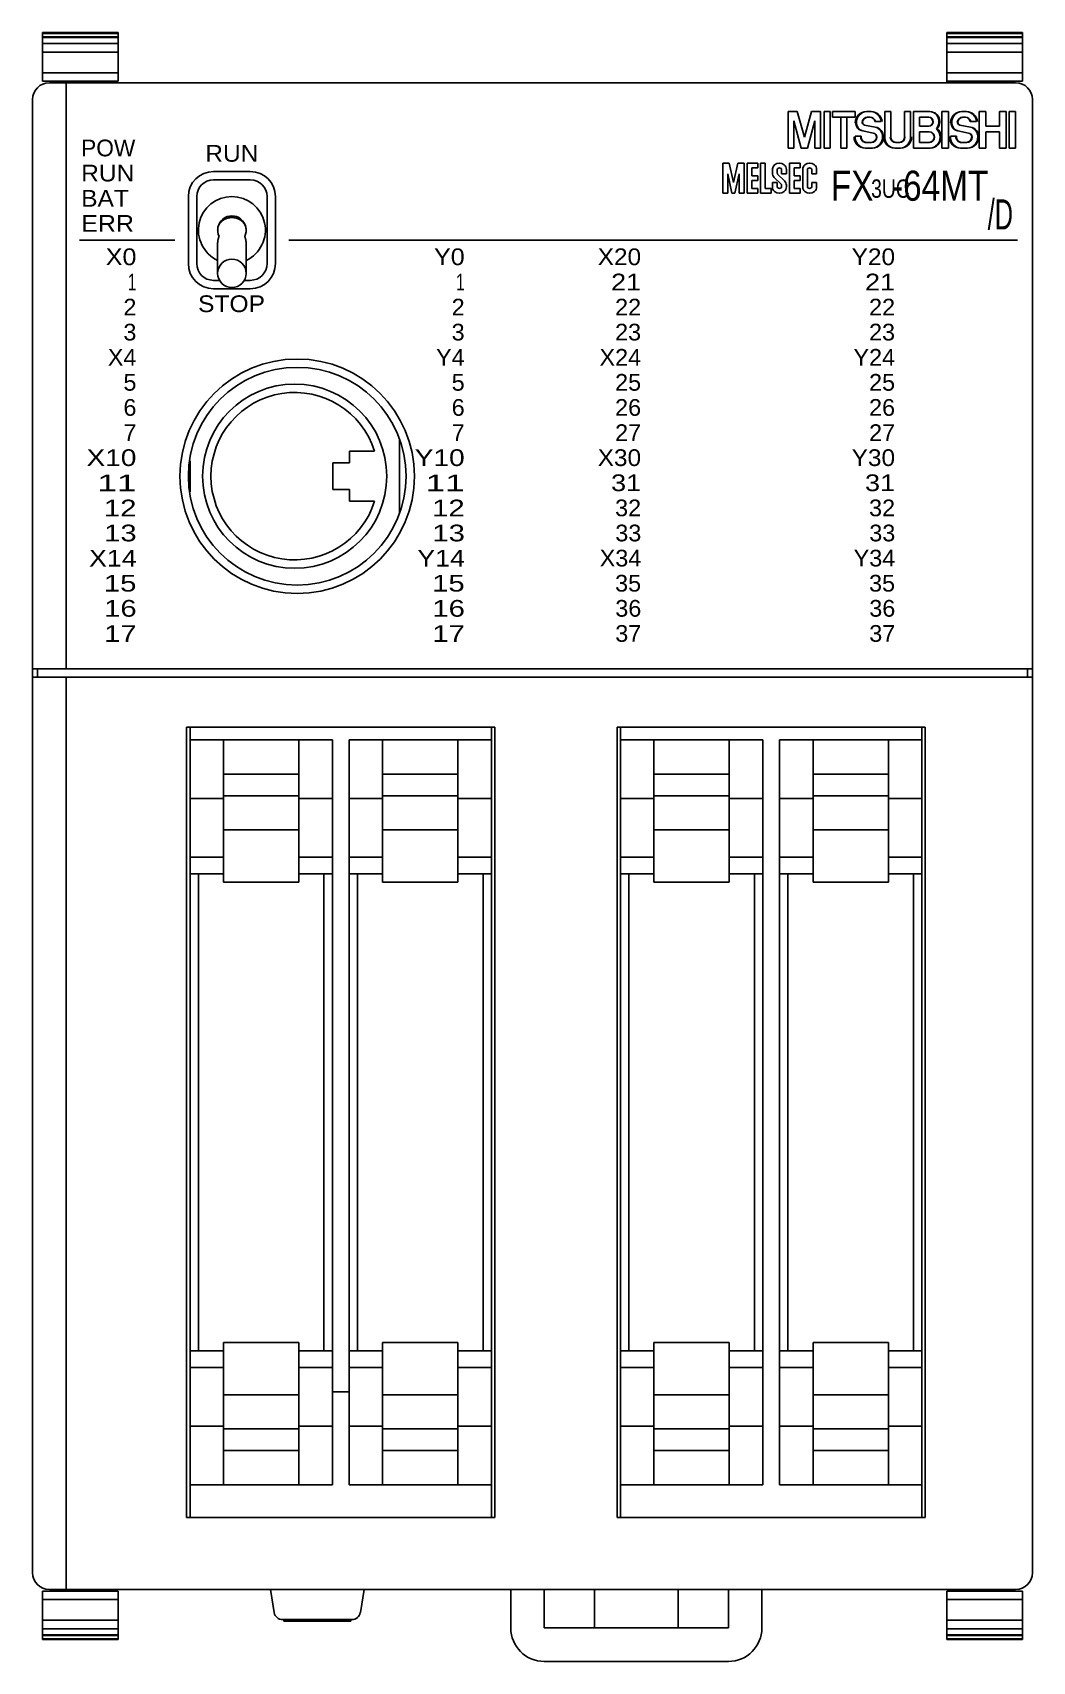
# Model space of a CAD drawing. Header units: inches. Extents: x 57 to 2760, y -193 to 2149.
# Drawn here: x 1000.7 to 1060.4, y 165.8 to 263.1 of the extents above; entities that cross this region are included whole.
import ezdxf

# ---------------------------------------------------------------- set-up
doc = ezdxf.new("R2010")
doc.units = ezdxf.units.IN
doc.header["$MEASUREMENT"] = 0
doc.styles.get("Standard").update_dxf_attribs({"font": 'arial.ttf'})

# ---------------------------------------------------------------- blocks, each defined once
blk = doc.blocks.new('fx3uc_64mt')
at = {"color": 7, "linetype": 'Continuous'}
for p, q in [((0, 95.941), (4.5, 95.941)), ((0, 95.742), (4.5, 95.742)), ((0, 95.713), (4.5, 95.713)), ((54, 95.941), (58.5, 95.941)), ((54, 95.742), (58.5, 95.742)), ((54, 95.713), (58.5, 95.713)), ((0, 95.35), (4.5, 95.35)), ((0, 94.833), (4.5, 94.833)), ((54, 95.35), (58.5, 95.35)), ((54, 94.833), (58.5, 94.833)), ((54, 93.6), (58.5, 93.6)), ((54, 93.1), (58.5, 93.1)), ((55.5, 93), (55.5, 93.1)), ((56, 93), (56, 93.1)), ((56.5, 93.1), (56.5, 93)), ((57, 93.1), (57, 93)), ((44.517, 89.1), (44.517, 91.28)), ((45.06, 91.28), (44.517, 91.28)), ((44.849, 90.735), (44.849, 89.1)), ((45.301, 89.1), (44.849, 90.735)), ((45.301, 89.1), (44.849, 90.735)), ((45.06, 91.28), (45.483, 89.754)), ((45.06, 91.28), (45.483, 89.754)), ((45.483, 89.754), (45.905, 91.28)), ((45.483, 89.754), (45.905, 91.28)), ((46.116, 90.735), (45.664, 89.1)), ((45.905, 91.28), (46.448, 91.28)), ((46.116, 89.1), (46.116, 90.735)), ((46.448, 91.28), (46.448, 89.1)), ((46.66, 91.28), (46.66, 89.1)), ((47.022, 91.28), (46.66, 91.28)), ((47.022, 89.1), (47.022, 91.28)), ((47.158, 91.28), (47.158, 90.945)), ((48.516, 91.28), (47.158, 91.28)), ((47.158, 90.945), (47.656, 90.945)), ((47.656, 90.945), (47.656, 89.1)), ((48.018, 90.945), (47.656, 90.945)), ((48.018, 90.945), (48.516, 90.945)), ((48.018, 89.1), (48.018, 90.945)), ((48.516, 90.945), (48.516, 91.28)), ((49.467, 91.28), (49.195, 91.28)), ((49.26, 90.945), (49.407, 90.945)), ((49.699, 90.693), (50.066, 90.693)), ((50.066, 90.693), (49.699, 90.693)), ((50.282, 91.28), (50.282, 89.771)), ((50.644, 91.28), (50.282, 91.28)), ((50.644, 89.771), (50.644, 91.28)), ((51.459, 91.28), (51.459, 89.771)), ((51.821, 91.28), (51.459, 91.28)), ((51.821, 89.771), (51.821, 91.28)), ((52.003, 89.1), (52.003, 91.28)), ((52.003, 91.28), (52.968, 91.28)), ((52.365, 90.945), (52.365, 90.408)), ((52.908, 90.945), (52.365, 90.945)), ((53.693, 91.28), (53.693, 89.1)), ((54.085, 91.28), (53.693, 91.28)), ((54.085, 89.1), (54.085, 91.28)), ((54.885, 91.28), (55.157, 91.28)), ((55.097, 90.945), (54.95, 90.945)), ((55.756, 90.693), (55.389, 90.693)), ((55.756, 90.693), (55.389, 90.693)), ((55.927, 91.28), (55.927, 89.1)), ((56.319, 91.28), (55.927, 91.28)), ((56.319, 90.408), (56.319, 91.28)), ((57.134, 91.28), (57.134, 90.408)), ((57.526, 91.28), (57.134, 91.28)), ((57.526, 89.1), (57.526, 91.28)), ((57.708, 91.28), (57.708, 89.1)), ((58.1, 91.28), (57.708, 91.28)), ((58.1, 89.1), (58.1, 91.28)), ((48.516, 89.804), (48.516, 89.771)), ((48.88, 89.804), (48.516, 89.804)), ((48.966, 90.125), (49.597, 90.001)), ((48.966, 90.125), (49.597, 90.001)), ((49.71, 90.353), (49.083, 90.476)), ((49.71, 90.353), (49.083, 90.476)), ((50.146, 89.775), (50.146, 89.771)), ((52.365, 90.408), (52.908, 90.408)), ((52.365, 90.073), (52.365, 89.435)), ((52.938, 90.073), (52.365, 90.073)), ((54.206, 89.804), (54.57, 89.804)), ((54.206, 89.771), (54.206, 89.804)), ((54.57, 89.804), (54.206, 89.804)), ((55.287, 90.001), (54.656, 90.125)), ((54.656, 90.125), (55.287, 90.001)), ((54.773, 90.476), (55.4, 90.353)), ((55.4, 90.353), (54.773, 90.476)), ((55.836, 89.775), (55.836, 89.771)), ((57.134, 90.408), (56.319, 90.408)), ((56.319, 90.073), (57.134, 90.073)), ((56.319, 89.1), (56.319, 90.073)), ((57.134, 90.073), (57.134, 89.1)), ((44.849, 89.1), (44.517, 89.1)), ((45.664, 89.1), (45.301, 89.1)), ((46.448, 89.1), (46.116, 89.1)), ((46.66, 89.1), (47.022, 89.1)), ((47.656, 89.1), (48.018, 89.1)), ((49.12, 89.1), (49.542, 89.1)), ((49.482, 89.435), (49.18, 89.435)), ((49.482, 89.435), (49.18, 89.435)), ((50.886, 89.1), (51.218, 89.1)), ((51.157, 89.435), (50.946, 89.435)), ((52.999, 89.1), (52.003, 89.1)), ((52.365, 89.435), (52.938, 89.435)), ((53.693, 89.1), (54.085, 89.1)), ((55.232, 89.1), (54.81, 89.1)), ((54.87, 89.435), (55.172, 89.435)), ((55.927, 89.1), (56.319, 89.1)), ((57.134, 89.1), (57.526, 89.1)), ((57.708, 89.1), (58.1, 89.1)), ((10.2, 87.7), (12.4, 87.7)), ((40.617, 88.206), (40.617, 86.4)), ((40.617, 88.205), (40.996, 88.205)), ((40.996, 88.205), (41.248, 87.05)), ((41.501, 88.205), (41.248, 87.05)), ((41.501, 88.205), (41.88, 88.205)), ((41.88, 86.4), (41.88, 88.205)), ((42.061, 86.4), (42.061, 88.205)), ((42.061, 88.205), (42.71, 88.205)), ((42.349, 87.447), (42.349, 87.916)), ((42.71, 87.916), (42.349, 87.916)), ((42.71, 87.916), (42.71, 88.205)), ((42.855, 86.4), (42.855, 88.205)), ((42.855, 88.205), (43.143, 88.205)), ((43.143, 86.689), (43.143, 88.205)), ((43.579, 87.608), (43.579, 87.86)), ((43.865, 87.603), (43.865, 87.823)), ((44.118, 87.555), (44.118, 87.823)), ((44.407, 87.555), (44.407, 87.823)), ((44.587, 86.4), (44.587, 88.205)), ((44.587, 88.205), (45.237, 88.205)), ((44.876, 87.447), (44.876, 87.916)), ((45.237, 87.916), (44.876, 87.916)), ((45.237, 87.916), (45.237, 88.205)), ((45.383, 86.745), (45.383, 87.86)), ((45.67, 86.781), (45.67, 87.823)), ((45.923, 87.555), (45.923, 87.823)), ((46.212, 87.555), (46.212, 87.823)), ((40.905, 87.555), (41.158, 86.4)), ((40.905, 86.4), (40.905, 87.555)), ((41.591, 87.555), (41.339, 86.4)), ((41.591, 86.4), (41.591, 87.555)), ((42.71, 87.447), (42.349, 87.447)), ((42.349, 86.689), (42.349, 87.158)), ((42.71, 87.158), (42.349, 87.158)), ((42.71, 86.689), (42.349, 86.689)), ((42.71, 87.158), (42.71, 87.447)), ((42.71, 86.4), (42.71, 86.689)), ((43.143, 86.689), (43.504, 86.689)), ((43.504, 86.4), (43.504, 86.689)), ((43.577, 86.781), (43.577, 87.05)), ((43.577, 87.05), (43.865, 87.05)), ((44.097, 86.94), (43.684, 87.352)), ((43.865, 86.781), (43.865, 87.05)), ((43.887, 87.552), (44.301, 87.137)), ((44.407, 87.555), (44.118, 87.555)), ((44.118, 86.781), (44.118, 86.889)), ((44.407, 86.781), (44.407, 86.882)), ((45.237, 87.447), (44.876, 87.447)), ((44.876, 86.689), (44.876, 87.158)), ((45.237, 87.158), (44.876, 87.158)), ((45.237, 86.689), (44.876, 86.689)), ((45.237, 87.158), (45.237, 87.447)), ((45.237, 86.4), (45.237, 86.689)), ((46.212, 87.555), (45.923, 87.555)), ((45.923, 87.05), (45.923, 86.781)), ((46.212, 87.05), (45.923, 87.05)), ((46.212, 86.781), (46.212, 87.05)), ((8.7, 82.2), (8.7, 86.2)), ((13.9, 86.2), (13.9, 82.2)), ((40.617, 86.4), (40.905, 86.4)), ((41.158, 86.4), (41.339, 86.4)), ((41.591, 86.4), (41.88, 86.4)), ((42.061, 86.4), (42.71, 86.4)), ((42.855, 86.4), (43.504, 86.4)), ((44.587, 86.4), (45.237, 86.4)), ((12.4, 80.7), (10.2, 80.7)), ((8.8, 68.576), (8.8, 70.424)), ((55.5, 2.9), (55.5, 3)), ((56, 2.9), (56, 3)), ((56.5, 3), (56.5, 2.9)), ((57, 3), (57, 2.9)), ((58.5, 2.9), (54, 2.9)), ((58.5, 2.4), (54, 2.4)), ((4.5, 1.167), (0, 1.167)), ((58.5, 1.167), (54, 1.167)), ((4.5, 0.65), (0, 0.65)), ((4.5, 0.287), (0, 0.287)), ((4.5, 0.258), (0, 0.258)), ((4.5, 0.059), (0, 0.059)), ((58.5, 0.65), (54, 0.65)), ((58.5, 0.287), (54, 0.287)), ((58.5, 0.258), (54, 0.258)), ((58.5, 0.059), (54, 0.059))]:
    blk.add_line(p, q, dxfattribs=at)
for points in [[(4.5, 96), (0, 96)], [(0, 96), (0, 95.941)], [(0, 95.941), (0, 95.742)], [(0, 95.742), (0, 95.713)], [(0, 95.713), (0, 95.513)], [(0, 95.513), (0, 95.35)], [(4.5, 95.941), (4.5, 96)], [(4.5, 95.742), (4.5, 95.941)], [(4.5, 95.713), (4.5, 95.742)], [(4.5, 95.513), (4.5, 95.713)], [(4.5, 95.35), (4.5, 95.513)], [(58.5, 96), (54, 96)], [(54, 96), (54, 95.941)], [(54, 95.941), (54, 95.742)], [(54, 95.742), (54, 95.713)], [(54, 95.713), (54, 95.513)], [(54, 95.513), (54, 95.35)], [(58.5, 95.941), (58.5, 96)], [(58.5, 95.742), (58.5, 95.941)], [(58.5, 95.713), (58.5, 95.742)], [(58.5, 95.513), (58.5, 95.713)], [(58.5, 95.35), (58.5, 95.513)], [(0, 95.35), (0, 94.833)], [(0, 94.833), (0, 93.6)], [(4.5, 94.833), (4.5, 95.35)], [(4.5, 93.6), (4.5, 94.833)], [(54, 95.35), (54, 94.833)], [(54, 94.833), (54, 93.6)], [(58.5, 94.833), (58.5, 95.35)], [(58.5, 93.6), (58.5, 94.833)], [(0, 93.6), (0, 93.1)], [(0, 93.6), (4.5, 93.6)], [(4.5, 93.6), (4.5, 93.1)], [(54, 93.6), (54, 93)], [(58.5, 93.6), (58.5, 93.1)], [(0, 93.1), (4.5, 93.1)], [(0.4, 93), (1.518, 93)], [(1.4, 93), (1.4, 58)], [(1.4, 92.5), (1.4, 92.509)], [(1.5, 93), (1.5, 93.1)], [(1.518, 93), (58.1, 93)], [(2, 93), (2, 93.1)], [(2.5, 93.1), (2.5, 93)], [(3, 93.1), (3, 93)], [(-0.6, 58), (-0.6, 92)], [(59.1, 92), (59.1, 58)], [(10.2, 87.2), (12.4, 87.2)], [(9.2, 82.2), (9.2, 86.2)], [(13.4, 86.2), (13.4, 82.2)], [(12.063, 83.826), (12.067, 83.818)], [(12.15, 84.2), (12.149, 84.228)], [(2.2, 83.6), (7.9, 83.6)], [(10.45, 83.402), (10.45, 83.418)], [(10.45, 83.402), (10.45, 81.618)], [(12.15, 81.618), (12.15, 83.402)], [(14.7, 83.6), (58.2, 83.6)], [(10.56, 81.2), (10.2, 81.2)], [(12.4, 81.2), (12.04, 81.2)], [(21.3, 71.745), (21.3, 67.255)], [(17.32, 68.7), (17.32, 70.3)], [(17.32, 70.3), (18.32, 70.3)], [(18.32, 70.3), (18.32, 71)], [(18.32, 71), (19.82, 71)], [(18.32, 68.7), (17.32, 68.7)], [(18.32, 68), (18.32, 68.7)], [(19.82, 68), (18.32, 68)], [(-0.324, 58), (-0.6, 58)], [(-0.6, 4), (-0.6, 58)], [(1.4, 57.5), (-0.6, 57.5)], [(-0.324, 57.5), (-0.493, 57.5)], [(1.4, 58), (-0.324, 58)], [(-0.3, 57.5), (-0.3, 58)], [(58.6, 58), (1.4, 58)], [(58.6, 57.5), (1.4, 57.5)], [(1.4, 3), (1.4, 57.5)], [(59.1, 58), (58.6, 58)], [(59.1, 57.5), (58.6, 57.5)], [(58.8, 58), (58.8, 57.5)], [(59.1, 58), (59.1, 57.5)], [(59.1, 57.5), (59.1, 4)], [(8.6, 7.3), (8.6, 54.5)], [(8.6, 54.5), (27, 54.5)], [(8.8, 50.25), (8.8, 54.5)], [(26.8, 54.5), (26.8, 50.25)], [(27, 54.5), (27, 7.3)], [(34.3, 7.3), (34.3, 54.5)], [(34.3, 54.5), (52.7, 54.5)], [(34.5, 50.25), (34.5, 54.5)], [(52.5, 54.5), (52.5, 50.25)], [(52.7, 54.5), (52.7, 7.3)], [(10.8, 53.75), (8.8, 53.75)], [(10.8, 53.75), (15.3, 53.75)], [(10.8, 51.704), (10.8, 53.75)], [(17.3, 53.75), (15.3, 53.75)], [(15.3, 53.75), (15.3, 51.704)], [(17.3, 53.75), (17.3, 50.25)], [(20.3, 53.75), (18.3, 53.75)], [(18.3, 50.25), (18.3, 53.75)], [(20.3, 53.75), (24.8, 53.75)], [(20.3, 51.704), (20.3, 53.75)], [(26.8, 53.75), (24.8, 53.75)], [(24.8, 53.75), (24.8, 51.704)], [(36.5, 53.75), (34.5, 53.75)], [(36.5, 53.75), (41, 53.75)], [(36.5, 51.704), (36.5, 53.75)], [(43, 53.75), (41, 53.75)], [(41, 53.75), (41, 51.704)], [(43, 53.75), (43, 50.25)], [(46, 53.75), (44, 53.75)], [(44, 50.25), (44, 53.75)], [(46, 53.75), (50.5, 53.75)], [(46, 51.704), (46, 53.75)], [(52.5, 53.75), (50.5, 53.75)], [(50.5, 53.75), (50.5, 51.704)], [(10.8, 51.704), (15.3, 51.704)], [(10.8, 50.405), (10.8, 51.704)], [(15.3, 51.704), (15.3, 50.405)], [(20.3, 51.704), (24.8, 51.704)], [(20.3, 50.405), (20.3, 51.704)], [(24.8, 51.704), (24.8, 50.405)], [(36.5, 51.704), (41, 51.704)], [(36.5, 50.405), (36.5, 51.704)], [(41, 51.704), (41, 50.405)], [(46, 51.704), (50.5, 51.704)], [(46, 50.405), (46, 51.704)], [(50.5, 51.704), (50.5, 50.405)], [(10.8, 50.25), (8.8, 50.25)], [(8.8, 46.75), (8.8, 50.25)], [(10.8, 50.405), (15.3, 50.405)], [(10.8, 48.384), (10.8, 50.405)], [(15.3, 50.405), (15.3, 48.384)], [(17.3, 50.25), (15.3, 50.25)], [(17.3, 50.25), (17.3, 46.75)], [(20.3, 50.25), (18.3, 50.25)], [(18.3, 46.75), (18.3, 50.25)], [(20.3, 50.405), (24.8, 50.405)], [(20.3, 48.384), (20.3, 50.405)], [(24.8, 50.405), (24.8, 48.384)], [(26.8, 50.25), (24.8, 50.25)], [(26.8, 50.25), (26.8, 46.75)], [(36.5, 50.25), (34.5, 50.25)], [(34.5, 46.75), (34.5, 50.25)], [(36.5, 50.405), (41, 50.405)], [(36.5, 48.384), (36.5, 50.405)], [(41, 50.405), (41, 48.384)], [(43, 50.25), (41, 50.25)], [(43, 50.25), (43, 46.75)], [(46, 50.25), (44, 50.25)], [(44, 46.75), (44, 50.25)], [(46, 50.405), (50.5, 50.405)], [(46, 48.384), (46, 50.405)], [(50.5, 50.405), (50.5, 48.384)], [(52.5, 50.25), (50.5, 50.25)], [(52.5, 50.25), (52.5, 46.75)], [(10.8, 48.384), (15.3, 48.384)], [(10.8, 45.25), (10.8, 48.384)], [(15.3, 48.384), (15.3, 45.25)], [(20.3, 48.384), (24.8, 48.384)], [(20.3, 45.25), (20.3, 48.384)], [(24.8, 48.384), (24.8, 45.25)], [(36.5, 48.384), (41, 48.384)], [(36.5, 45.25), (36.5, 48.384)], [(41, 48.384), (41, 45.25)], [(46, 48.384), (50.5, 48.384)], [(46, 45.25), (46, 48.384)], [(50.5, 48.384), (50.5, 45.25)], [(10.8, 46.75), (8.8, 46.75)], [(8.8, 45.75), (8.8, 46.75)], [(17.3, 46.75), (15.3, 46.75)], [(17.3, 46.75), (17.3, 45.75)], [(20.3, 46.75), (18.3, 46.75)], [(18.3, 45.75), (18.3, 46.75)], [(26.8, 46.75), (24.8, 46.75)], [(26.8, 46.75), (26.8, 45.75)], [(36.5, 46.75), (34.5, 46.75)], [(34.5, 45.75), (34.5, 46.75)], [(43, 46.75), (41, 46.75)], [(43, 46.75), (43, 45.75)], [(46, 46.75), (44, 46.75)], [(44, 45.75), (44, 46.75)], [(52.5, 46.75), (50.5, 46.75)], [(52.5, 46.75), (52.5, 45.75)], [(9.3, 45.75), (8.8, 45.75)], [(8.8, 17.25), (8.8, 45.75)], [(9.3, 17.25), (9.3, 45.75)], [(9.3, 45.75), (10.8, 45.75)], [(15.3, 45.75), (16.8, 45.75)], [(17.3, 45.75), (16.8, 45.75)], [(16.8, 45.75), (16.8, 17.25)], [(17.3, 45.75), (17.3, 17.25)], [(18.8, 45.75), (18.3, 45.75)], [(18.3, 17.25), (18.3, 45.75)], [(18.8, 17.25), (18.8, 45.75)], [(18.8, 45.75), (20.3, 45.75)], [(24.8, 45.75), (26.3, 45.75)], [(26.8, 45.75), (26.3, 45.75)], [(26.3, 45.75), (26.3, 17.25)], [(26.8, 45.75), (26.8, 17.25)], [(35, 45.75), (34.5, 45.75)], [(34.5, 17.25), (34.5, 45.75)], [(35, 17.25), (35, 45.75)], [(35, 45.75), (36.5, 45.75)], [(41, 45.75), (42.5, 45.75)], [(43, 45.75), (42.5, 45.75)], [(42.5, 45.75), (42.5, 17.25)], [(43, 45.75), (43, 17.25)], [(44.5, 45.75), (44, 45.75)], [(44, 17.25), (44, 45.75)], [(44.5, 17.25), (44.5, 45.75)], [(44.5, 45.75), (46, 45.75)], [(50.5, 45.75), (52, 45.75)], [(52.5, 45.75), (52, 45.75)], [(52, 45.75), (52, 17.25)], [(52.5, 45.75), (52.5, 17.25)], [(10.8, 45.25), (15.3, 45.25)], [(20.3, 45.25), (24.8, 45.25)], [(36.5, 45.25), (41, 45.25)], [(46, 45.25), (50.5, 45.25)], [(10.8, 14.616), (10.8, 17.75)], [(15.3, 17.75), (10.8, 17.75)], [(15.3, 17.75), (15.3, 14.616)], [(20.3, 14.616), (20.3, 17.75)], [(24.8, 17.75), (20.3, 17.75)], [(24.8, 17.75), (24.8, 14.616)], [(36.5, 14.616), (36.5, 17.75)], [(41, 17.75), (36.5, 17.75)], [(41, 17.75), (41, 14.616)], [(46, 14.616), (46, 17.75)], [(50.5, 17.75), (46, 17.75)], [(50.5, 17.75), (50.5, 14.616)], [(9.3, 17.25), (8.8, 17.25)], [(8.8, 16.25), (8.8, 17.25)], [(10.8, 17.25), (9.3, 17.25)], [(16.8, 17.25), (15.3, 17.25)], [(17.3, 17.25), (16.8, 17.25)], [(17.3, 17.25), (17.3, 16.25)], [(18.8, 17.25), (18.3, 17.25)], [(18.3, 16.25), (18.3, 17.25)], [(20.3, 17.25), (18.8, 17.25)], [(26.3, 17.25), (24.8, 17.25)], [(26.8, 17.25), (26.3, 17.25)], [(26.8, 17.25), (26.8, 16.25)], [(35, 17.25), (34.5, 17.25)], [(34.5, 16.25), (34.5, 17.25)], [(36.5, 17.25), (35, 17.25)], [(42.5, 17.25), (41, 17.25)], [(43, 17.25), (42.5, 17.25)], [(43, 17.25), (43, 16.25)], [(44.5, 17.25), (44, 17.25)], [(44, 16.25), (44, 17.25)], [(46, 17.25), (44.5, 17.25)], [(52, 17.25), (50.5, 17.25)], [(52.5, 17.25), (52, 17.25)], [(52.5, 17.25), (52.5, 16.25)], [(10.8, 16.25), (8.8, 16.25)], [(8.8, 12.75), (8.8, 16.25)], [(17.3, 16.25), (15.3, 16.25)], [(17.3, 16.25), (17.3, 12.75)], [(20.3, 16.25), (18.3, 16.25)], [(18.3, 12.75), (18.3, 16.25)], [(26.8, 16.25), (24.8, 16.25)], [(26.8, 16.25), (26.8, 12.75)], [(36.5, 16.25), (34.5, 16.25)], [(34.5, 12.75), (34.5, 16.25)], [(43, 16.25), (41, 16.25)], [(43, 16.25), (43, 12.75)], [(46, 16.25), (44, 16.25)], [(44, 12.75), (44, 16.25)], [(52.5, 16.25), (50.5, 16.25)], [(52.5, 16.25), (52.5, 12.75)], [(15.3, 14.616), (10.8, 14.616)], [(10.8, 12.595), (10.8, 14.616)], [(15.3, 14.616), (15.3, 12.595)], [(17.3, 14.8), (18.3, 14.8)], [(24.8, 14.616), (20.3, 14.616)], [(20.3, 12.595), (20.3, 14.616)], [(24.8, 14.616), (24.8, 12.595)], [(41, 14.616), (36.5, 14.616)], [(36.5, 12.595), (36.5, 14.616)], [(41, 14.616), (41, 12.595)], [(50.5, 14.616), (46, 14.616)], [(46, 12.595), (46, 14.616)], [(50.5, 14.616), (50.5, 12.595)], [(10.8, 12.75), (8.8, 12.75)], [(8.8, 7.3), (8.8, 12.75)], [(17.3, 12.75), (15.3, 12.75)], [(17.3, 12.75), (17.3, 9.25)], [(20.3, 12.75), (18.3, 12.75)], [(18.3, 9.25), (18.3, 12.75)], [(26.8, 12.75), (24.8, 12.75)], [(26.8, 12.75), (26.8, 7.3)], [(36.5, 12.75), (34.5, 12.75)], [(34.5, 7.3), (34.5, 12.75)], [(43, 12.75), (41, 12.75)], [(43, 12.75), (43, 9.25)], [(46, 12.75), (44, 12.75)], [(44, 9.25), (44, 12.75)], [(52.5, 12.75), (50.5, 12.75)], [(52.5, 12.75), (52.5, 7.3)], [(15.3, 12.595), (10.8, 12.595)], [(10.8, 11.296), (10.8, 12.595)], [(15.3, 12.595), (15.3, 11.296)], [(24.8, 12.595), (20.3, 12.595)], [(20.3, 11.296), (20.3, 12.595)], [(24.8, 12.595), (24.8, 11.296)], [(41, 12.595), (36.5, 12.595)], [(36.5, 11.296), (36.5, 12.595)], [(41, 12.595), (41, 11.296)], [(50.5, 12.595), (46, 12.595)], [(46, 11.296), (46, 12.595)], [(50.5, 12.595), (50.5, 11.296)], [(15.3, 11.296), (10.8, 11.296)], [(10.8, 9.25), (10.8, 11.296)], [(15.3, 11.296), (15.3, 9.25)], [(24.8, 11.296), (20.3, 11.296)], [(20.3, 9.25), (20.3, 11.296)], [(24.8, 11.296), (24.8, 9.25)], [(41, 11.296), (36.5, 11.296)], [(36.5, 9.25), (36.5, 11.296)], [(41, 11.296), (41, 9.25)], [(50.5, 11.296), (46, 11.296)], [(46, 9.25), (46, 11.296)], [(50.5, 11.296), (50.5, 9.25)], [(10.8, 9.25), (8.8, 9.25)], [(15.3, 9.25), (10.8, 9.25)], [(17.3, 9.25), (15.3, 9.25)], [(20.3, 9.25), (18.3, 9.25)], [(24.8, 9.25), (20.3, 9.25)], [(26.8, 9.25), (24.8, 9.25)], [(36.5, 9.25), (34.5, 9.25)], [(41, 9.25), (36.5, 9.25)], [(43, 9.25), (41, 9.25)], [(46, 9.25), (44, 9.25)], [(50.5, 9.25), (46, 9.25)], [(52.5, 9.25), (50.5, 9.25)], [(27, 7.3), (8.6, 7.3)], [(52.7, 7.3), (34.3, 7.3)], [(1.518, 3), (0.4, 3)], [(1.5, 2.9), (1.5, 3)], [(58.1, 3), (1.518, 3)], [(2, 2.9), (2, 3)], [(2.5, 3), (2.5, 2.9)], [(3, 3), (3, 2.9)], [(13.83, 1.618), (13.6, 3)], [(19.2, 3), (18.97, 1.618)], [(27.95, 0.7), (27.95, 3)], [(29.95, 0.7), (29.95, 3)], [(32.95, 3), (32.95, 0.7)], [(37.95, 0.7), (37.95, 3)], [(40.95, 3), (40.95, 0.7)], [(42.95, 3), (42.95, 0.7)], [(0, 2.4), (0, 2.9)], [(4.5, 2.9), (0, 2.9)], [(0, 2.4), (0, 1.167)], [(4.5, 2.4), (0, 2.4)], [(4.5, 2.9), (4.5, 2.4)], [(4.5, 1.167), (4.5, 2.4)], [(54, 2.4), (54, 2.9)], [(54, 2.4), (54, 1.167)], [(58.5, 2.9), (58.5, 2.4)], [(58.5, 1.167), (58.5, 2.4)], [(0, 1.167), (0, 0.65)], [(4.5, 0.65), (4.5, 1.167)], [(18.476, 1.2), (14.324, 1.2)], [(14.4, 1.2), (14.4, 1.1)], [(14.4, 1.1), (18.4, 1.1)], [(18.4, 1.1), (18.4, 1.2)], [(54, 1.167), (54, 0.65)], [(58.5, 0.65), (58.5, 1.167)], [(0, 0.65), (0, 0.487)], [(0, 0.487), (0, 0.287)], [(0, 0.287), (0, 0.258)], [(0, 0.258), (0, 0.059)], [(0, 0.059), (0, 0)], [(0, 0), (4.5, 0)], [(4.5, 0.487), (4.5, 0.65)], [(4.5, 0.287), (4.5, 0.487)], [(4.5, 0.258), (4.5, 0.287)], [(4.5, 0.059), (4.5, 0.258)], [(4.5, 0), (4.5, 0.059)], [(29.95, 0.7), (40.95, 0.7)], [(54, 0.65), (54, 0.487)], [(54, 0.487), (54, 0.287)], [(54, 0.287), (54, 0.258)], [(54, 0.258), (54, 0.059)], [(54, 0.059), (54, 0)], [(54, 0), (58.5, 0)], [(58.5, 0.487), (58.5, 0.65)], [(58.5, 0.287), (58.5, 0.487)], [(58.5, 0.258), (58.5, 0.287)], [(58.5, 0.059), (58.5, 0.258)], [(58.5, 0), (58.5, 0.059)], [(40.95, -1.3), (29.95, -1.3)]]:
    blk.add_lwpolyline(points, dxfattribs=at)
for centre, radius in [((11.3, 81.618), 0.85), ((15.2, 69.5), 7), ((15.2, 69.5), 6.5), ((15.05, 69.5), 5.5)]:
    blk.add_circle(centre, radius, dxfattribs=at)
for centre, radius, start, end in [((0.4, 92), 1, 90, 180), ((58.1, 92), 1, 0, 90), ((49.195, 90.609), 0.671, 90, 179.51859), ((49.044, 90.62), 0.503, 180.57003, 259.99054), ((49.23, 90.642), 0.639, 93.12771, 182.40614), ((49.083, 90.602), 0.491, 178.43776, 256.22473), ((49.26, 90.609), 0.335, 90, 176.83608), ((49.109, 90.641), 0.168, 184.59869, 259.99056), ((49.276, 90.627), 0.318, 92.92813, 179.94186), ((49.121, 90.634), 0.162, 182.169, 256.52715), ((49.395, 90.636), 0.309, 10.65268, 87.9135), ((49.407, 90.609), 0.335, 14.41241, 90), ((49.438, 90.651), 0.629, 3.76584, 87.36963), ((49.467, 90.609), 0.671, 7.1534, 90), ((52.894, 90.689), 0.256, 357.14593, 86.8285), ((52.908, 90.676), 0.268, 0, 90), ((52.894, 90.664), 0.256, 273.17049, 2.85307), ((52.908, 90.676), 0.268, 270, 0), ((52.937, 90.705), 0.576, 357.14572, 86.82829), ((52.968, 90.676), 0.604, 0, 90), ((52.87, 90.672), 0.642, 320.60676, 0.35703), ((52.968, 90.676), 0.604, 316.99876, 0), ((54.885, 90.609), 0.671, 90, 179.51859), ((54.734, 90.62), 0.503, 180.57003, 259.99054), ((54.92, 90.642), 0.639, 93.13417, 182.41336), ((54.772, 90.602), 0.491, 178.4497, 256.23666), ((54.95, 90.609), 0.335, 90, 176.83608), ((54.799, 90.641), 0.168, 184.59869, 259.99056), ((54.966, 90.628), 0.318, 92.91537, 179.9291), ((54.811, 90.634), 0.162, 182.13044, 256.48859), ((55.085, 90.636), 0.309, 10.61889, 87.87972), ((55.097, 90.609), 0.335, 14.41241, 90), ((55.128, 90.652), 0.629, 3.77977, 87.38355), ((55.157, 90.609), 0.671, 7.1534, 90), ((49.12, 89.771), 0.671, 180, 270), ((49.155, 89.739), 0.64, 177.14593, 266.8285), ((49.18, 89.771), 0.335, 174.27318, 270), ((49.252, 89.771), 0.373, 174.83853, 179.99529), ((49.198, 89.755), 0.32, 177.14593, 266.8285), ((49.465, 89.754), 0.319, 273.05212, 1.43745), ((49.482, 89.771), 0.335, 270, 358.45764), ((49.505, 89.741), 0.642, 273.36958, 3.05215), ((49.542, 89.771), 0.671, 270, 0), ((49.539, 89.763), 0.244, 359.62394, 76.39294), ((49.558, 89.753), 0.252, 1.77116, 79.99054), ((49.573, 89.796), 0.574, 357.92717, 76.196), ((49.618, 89.775), 0.587, 0, 79.99054), ((50.886, 89.771), 0.671, 180, 270), ((50.921, 89.739), 0.64, 177.14593, 266.8285), ((50.946, 89.771), 0.335, 180, 270), ((50.964, 89.755), 0.32, 177.14593, 266.8285), ((51.14, 89.755), 0.32, 273.1715, 2.85407), ((51.157, 89.771), 0.335, 270, 0), ((51.182, 89.739), 0.64, 273.1715, 2.85407), ((51.218, 89.771), 0.671, 270, 0), ((52.921, 89.769), 0.304, 357.14593, 86.8285), ((52.938, 89.754), 0.319, 0, 90), ((52.921, 89.739), 0.304, 273.1715, 2.85407), ((52.938, 89.754), 0.319, 270, 0), ((52.964, 89.723), 0.624, 273.1715, 2.85407), ((52.999, 89.754), 0.654, 270, 0), ((52.903, 89.761), 0.684, 359.40618, 47.41828), ((52.999, 89.754), 0.654, 0, 51.38463), ((54.81, 89.771), 0.671, 180, 270), ((54.845, 89.739), 0.64, 177.14593, 266.8285), ((54.87, 89.771), 0.335, 174.27318, 270), ((54.941, 89.771), 0.372, 174.84414, 180.0009), ((54.888, 89.755), 0.32, 177.14544, 266.82801), ((55.172, 89.771), 0.335, 270, 358.45764), ((55.155, 89.753), 0.318, 272.98804, 1.37337), ((55.197, 89.739), 0.64, 273.1715, 2.85407), ((55.232, 89.771), 0.671, 270, 0), ((55.229, 89.763), 0.245, 359.55439, 76.32339), ((55.247, 89.753), 0.252, 1.77116, 79.99054), ((55.26, 89.794), 0.577, 357.69866, 75.96749), ((55.308, 89.775), 0.587, 0, 79.99054), ((10.2, 86.2), 1.5, 90, 180), ((12.4, 86.2), 1.5, 0, 90), ((43.938, 87.823), 0.361, 131.45737, 174.16903), ((43.94, 87.608), 0.361, 180.00001, 224.99973), ((43.992, 87.762), 0.443, 48.54201, 131.458), ((43.938, 87.823), 0.0722, 131.45565, 180.00001), ((43.938, 87.603), 0.0722, 180.00001, 225.00331), ((43.992, 87.762), 0.154, 48.54385, 131.45836), ((44.046, 87.823), 0.0722, 0, 48.54435), ((44.046, 87.823), 0.361, 0, 48.54169), ((45.743, 87.823), 0.361, 131.45737, 174.16903), ((45.797, 87.762), 0.443, 48.54201, 131.458), ((45.743, 87.823), 0.0722, 131.45565, 180.00001), ((45.797, 87.762), 0.154, 48.54385, 131.45836), ((45.851, 87.823), 0.0722, 0, 48.54435), ((45.851, 87.823), 0.361, 0, 48.54169), ((10.2, 86.2), 1, 90, 180), ((12.4, 86.2), 1, 0, 90), ((43.938, 86.781), 0.361, 180.00001, 228.54263), ((43.938, 86.781), 0.0722, 180.00001, 228.54435), ((43.992, 86.843), 0.154, 228.54164, 311.45616), ((44.046, 86.781), 0.0722, 311.45565, 0), ((44.046, 86.781), 0.0722, 311.45565, 0), ((44.046, 86.889), 0.0722, 0, 44.99862), ((44.046, 86.781), 0.361, 311.45831, 0), ((44.046, 86.882), 0.361, 0, 44.99967), ((45.743, 86.781), 0.361, 185.83097, 228.54263), ((45.743, 86.781), 0.0722, 180.00001, 228.54435), ((45.797, 86.843), 0.154, 228.54164, 311.45616), ((45.851, 86.781), 0.0722, 311.45565, 0), ((45.851, 86.781), 0.361, 311.45831, 0), ((11.3, 84.2), 2, 295.15066, 244.84934), ((43.992, 86.843), 0.443, 228.542, 311.45799), ((45.797, 86.843), 0.443, 228.542, 311.45799), ((11.3, 84.2), 0.85, 333.89671, 206.10329), ((10.2, 82.2), 1.5, 180, 270), ((10.2, 82.2), 1, 180, 270), ((12.4, 82.2), 1.5, 270, 0), ((12.4, 82.2), 1, 270, 360), ((15.05, 69.5), 5, 17.4576, 342.5424), ((0.4, 4), 1, 180, 270), ((58.1, 4), 1, 270, 360), ((14.324, 1.7), 0.5, 189.46196, 269.99963), ((18.476, 1.7), 0.5, 270.00037, 350.53804), ((29.95, 0.7), 2, 180, 270), ((40.95, 0.7), 2, 270, 360)]:
    blk.add_arc(centre, radius, start, end, dxfattribs=at)
for points, start_tangent, end_tangent in [([(12.149, 84.228), (12.149, 84.241), (12.148, 84.253), (12.147, 84.266), (12.145, 84.278), (12.144, 84.291), (12.142, 84.303), (12.14, 84.315), (12.138, 84.328), (12.135, 84.34), (12.132, 84.352), (12.129, 84.365), (12.126, 84.377), (12.123, 84.389), (12.119, 84.401), (12.115, 84.413), (12.111, 84.425), (12.107, 84.437), (12.102, 84.449), (12.097, 84.46), (12.092, 84.472), (12.087, 84.483), (12.082, 84.495), (12.076, 84.506), (12.07, 84.517), (12.064, 84.528), (12.058, 84.539), (12.052, 84.55), (12.045, 84.561), (12.039, 84.571), (12.032, 84.582), (12.025, 84.592), (12.017, 84.602), (12.01, 84.613), (12.002, 84.623), (11.995, 84.632), (11.987, 84.642), (11.979, 84.652), (11.97, 84.661), (11.962, 84.671), (11.953, 84.68), (11.945, 84.689), (11.936, 84.698), (11.927, 84.707), (11.918, 84.715), (11.909, 84.724), (11.899, 84.732), (11.89, 84.74), (11.88, 84.749), (11.87, 84.756), (11.861, 84.764), (11.851, 84.772), (11.841, 84.779), (11.83, 84.787), (11.82, 84.794), (11.81, 84.801), (11.799, 84.808), (11.788, 84.814), (11.778, 84.821), (11.767, 84.827), (11.756, 84.833), (11.745, 84.839), (11.734, 84.845), (11.723, 84.851), (11.712, 84.857), (11.7, 84.862), (11.689, 84.867), (11.677, 84.872), (11.666, 84.877), (11.654, 84.882), (11.643, 84.887), (11.63, 84.892), (11.618, 84.896), (11.606, 84.9), (11.594, 84.904), (11.582, 84.908), (11.571, 84.911), (11.559, 84.915), (11.547, 84.918), (11.535, 84.921), (11.523, 84.924), (11.511, 84.927), (11.499, 84.93), (11.486, 84.932), (11.474, 84.935), (11.462, 84.937), (11.449, 84.939), (11.437, 84.941), (11.424, 84.942), (11.412, 84.944), (11.399, 84.945), (11.387, 84.947), (11.374, 84.948), (11.362, 84.949), (11.349, 84.949), (11.337, 84.95), (11.324, 84.95), (11.312, 84.95), (11.299, 84.951), (11.286, 84.95), (11.274, 84.95), (11.261, 84.95), (11.249, 84.949), (11.236, 84.948), (11.224, 84.947), (11.211, 84.946), (11.199, 84.945), (11.186, 84.944), (11.173, 84.942), (11.161, 84.94), (11.148, 84.938), (11.136, 84.936), (11.124, 84.934), (11.111, 84.932), (11.1, 84.929), (11.088, 84.927), (11.075, 84.924), (11.063, 84.921), (11.051, 84.918), (11.039, 84.914), (11.027, 84.911), (11.015, 84.907), (11.003, 84.903), (10.991, 84.899), (10.979, 84.895), (10.967, 84.891), (10.956, 84.886), (10.944, 84.881), (10.932, 84.877), (10.921, 84.872), (10.909, 84.867), (10.898, 84.861), (10.887, 84.856), (10.876, 84.85), (10.864, 84.844), (10.853, 84.839), (10.842, 84.832), (10.831, 84.826), (10.821, 84.82), (10.811, 84.814), (10.8, 84.807), (10.789, 84.8), (10.779, 84.793), (10.768, 84.785), (10.758, 84.778), (10.748, 84.771), (10.738, 84.763), (10.728, 84.755), (10.718, 84.747), (10.709, 84.739), (10.699, 84.731), (10.69, 84.722), (10.681, 84.714), (10.671, 84.705), (10.663, 84.696), (10.654, 84.687), (10.645, 84.678), (10.637, 84.669), (10.628, 84.66), (10.62, 84.65), (10.612, 84.64), (10.604, 84.631), (10.596, 84.621), (10.588, 84.611), (10.581, 84.6), (10.574, 84.59), (10.567, 84.58), (10.56, 84.569), (10.553, 84.559), (10.547, 84.548), (10.54, 84.537), (10.534, 84.526), (10.528, 84.515), (10.523, 84.504), (10.517, 84.492), (10.512, 84.481), (10.506, 84.469), (10.502, 84.457), (10.497, 84.445), (10.492, 84.434), (10.488, 84.422), (10.484, 84.41), (10.48, 84.398), (10.476, 84.386), (10.472, 84.374), (10.47, 84.362), (10.467, 84.35), (10.465, 84.337), (10.462, 84.325), (10.461, 84.312), (10.459, 84.3), (10.458, 84.287), (10.457, 84.275), (10.455, 84.262), (10.454, 84.25), (10.453, 84.237), (10.452, 84.225), (10.451, 84.212), (10.45, 84.2)], (-0.041246, 0.999149), (-0.063462, -0.997984)), ([(10.45, 83.418), (10.45, 83.42), (10.45, 83.423), (10.45, 83.426), (10.45, 83.428), (10.45, 83.431), (10.45, 83.433), (10.451, 83.436), (10.451, 83.438), (10.451, 83.441), (10.451, 83.443), (10.451, 83.446), (10.451, 83.449), (10.451, 83.451), (10.451, 83.454), (10.451, 83.456), (10.451, 83.459), (10.452, 83.461), (10.452, 83.464), (10.452, 83.466), (10.452, 83.469), (10.452, 83.471), (10.452, 83.474), (10.453, 83.477), (10.453, 83.479), (10.453, 83.482), (10.453, 83.484), (10.453, 83.487), (10.453, 83.489), (10.454, 83.492), (10.454, 83.494), (10.454, 83.497), (10.454, 83.499), (10.455, 83.502), (10.455, 83.504), (10.455, 83.507), (10.455, 83.509), (10.456, 83.512), (10.456, 83.514), (10.456, 83.517), (10.456, 83.519), (10.457, 83.522), (10.457, 83.524), (10.457, 83.527), (10.457, 83.529), (10.458, 83.532), (10.458, 83.534), (10.458, 83.537), (10.459, 83.539), (10.459, 83.542), (10.459, 83.544), (10.46, 83.547), (10.46, 83.549), (10.46, 83.552), (10.461, 83.554), (10.461, 83.557), (10.461, 83.559), (10.462, 83.561), (10.462, 83.564), (10.462, 83.566), (10.463, 83.569), (10.463, 83.571), (10.464, 83.574), (10.464, 83.576), (10.464, 83.579), (10.465, 83.581), (10.465, 83.583), (10.466, 83.586), (10.466, 83.588), (10.466, 83.591), (10.467, 83.593), (10.467, 83.596), (10.468, 83.598), (10.468, 83.6), (10.469, 83.603), (10.469, 83.605), (10.47, 83.608), (10.47, 83.61), (10.47, 83.612), (10.471, 83.615), (10.471, 83.617), (10.472, 83.619), (10.472, 83.622), (10.473, 83.625), (10.473, 83.627), (10.474, 83.629), (10.474, 83.632), (10.475, 83.634), (10.475, 83.636), (10.476, 83.639), (10.476, 83.641), (10.477, 83.643), (10.478, 83.646), (10.478, 83.648), (10.479, 83.65), (10.479, 83.653), (10.48, 83.655), (10.48, 83.657), (10.481, 83.66), (10.481, 83.662), (10.482, 83.664), (10.483, 83.667), (10.483, 83.669), (10.484, 83.671), (10.485, 83.674), (10.485, 83.676), (10.486, 83.678), (10.486, 83.681), (10.487, 83.683), (10.488, 83.685), (10.488, 83.688), (10.489, 83.69), (10.489, 83.692), (10.49, 83.695), (10.491, 83.696), (10.491, 83.699), (10.492, 83.701), (10.493, 83.703), (10.493, 83.706), (10.494, 83.708), (10.495, 83.71), (10.495, 83.712), (10.496, 83.715), (10.497, 83.717), (10.497, 83.719), (10.498, 83.722), (10.499, 83.724), (10.499, 83.726), (10.5, 83.728), (10.501, 83.73), (10.502, 83.733), (10.502, 83.735), (10.503, 83.737), (10.504, 83.74), (10.505, 83.742), (10.506, 83.745), (10.506, 83.747), (10.507, 83.75), (10.508, 83.752), (10.509, 83.756), (10.51, 83.758), (10.511, 83.762), (10.512, 83.764), (10.513, 83.766), (10.514, 83.769), (10.515, 83.771), (10.516, 83.774), (10.517, 83.776), (10.517, 83.778), (10.518, 83.781), (10.519, 83.783), (10.52, 83.786), (10.521, 83.788), (10.522, 83.79), (10.523, 83.793), (10.524, 83.795), (10.525, 83.798), (10.526, 83.8), (10.527, 83.803), (10.528, 83.805), (10.529, 83.807), (10.53, 83.81), (10.531, 83.812)], (0.014512, 0.999895), (0.375824, 0.926691)), ([(12.067, 83.818), (12.068, 83.814), (12.07, 83.81), (12.072, 83.806), (12.073, 83.802), (12.075, 83.798), (12.076, 83.794), (12.078, 83.79), (12.08, 83.786), (12.081, 83.782), (12.083, 83.778), (12.084, 83.774), (12.086, 83.77), (12.087, 83.766), (12.089, 83.762), (12.09, 83.758), (12.092, 83.753), (12.093, 83.749), (12.094, 83.745), (12.096, 83.741), (12.097, 83.737), (12.098, 83.733), (12.1, 83.729), (12.101, 83.724), (12.102, 83.72), (12.104, 83.716), (12.105, 83.712), (12.106, 83.708), (12.107, 83.703), (12.109, 83.699), (12.11, 83.695), (12.111, 83.691), (12.112, 83.686), (12.113, 83.682), (12.114, 83.678), (12.116, 83.674), (12.117, 83.669), (12.118, 83.665), (12.119, 83.661), (12.12, 83.657), (12.121, 83.652), (12.122, 83.648), (12.123, 83.644), (12.124, 83.639), (12.125, 83.635), (12.126, 83.631), (12.127, 83.626), (12.128, 83.622), (12.128, 83.618), (12.129, 83.614), (12.13, 83.609), (12.131, 83.605), (12.132, 83.601), (12.133, 83.596), (12.133, 83.592), (12.134, 83.587), (12.135, 83.583), (12.136, 83.579), (12.136, 83.574), (12.137, 83.57), (12.138, 83.566), (12.138, 83.561), (12.139, 83.557), (12.14, 83.553), (12.14, 83.548), (12.141, 83.544), (12.141, 83.539), (12.142, 83.535), (12.142, 83.531), (12.143, 83.526), (12.143, 83.522), (12.144, 83.517), (12.144, 83.513), (12.145, 83.509), (12.145, 83.504), (12.146, 83.5), (12.146, 83.495), (12.146, 83.491), (12.147, 83.487), (12.147, 83.482), (12.147, 83.478), (12.148, 83.473), (12.148, 83.469), (12.148, 83.465), (12.148, 83.46), (12.149, 83.456), (12.149, 83.451), (12.149, 83.448), (12.149, 83.444), (12.149, 83.439), (12.15, 83.434), (12.15, 83.427), (12.15, 83.42), (12.15, 83.411), (12.15, 83.402)], (0.389231, -0.92114), (0.00784, -0.999969))]:
    blk.add_spline(points, degree=3, dxfattribs=dict(at, start_tangent=start_tangent, end_tangent=end_tangent))
at = {"linetype": 'Continuous'}
for s, height, width, p in [('FX  -64MT', 1.8, 0.791818, (47.064, 85.954)), ('3UC', 1.1, 0.75, (49.469, 86.129)), ('/D', 1.8, 0.6, (56.432, 84.238))]:
    blk.add_text(s, height=height, dxfattribs=dict(at, width=width)).set_placement(p)
at = {"color": 7, "linetype": 'Continuous', "char_height": 1}
for s, insert, width, attachment_point in [('\\W0.969231;POW', (2.3, 89.1), 5.6, 4), ('\\W1.05;RUN', (9.709, 88.778), 5.6, 4), ('\\W1.05;RUN', (2.3, 87.6), 5.6, 4), ('\\W1.05;BAT', (2.3, 86.1), 5.6, 4), ('\\W1.07;ERR', (2.3, 84.6), 5.70667, 4), ('\\W1.07143;X0', (5.6, 82.6), 3.33333, 6), ('\\W1.07143;Y0', (25.2, 82.6), 3.33333, 6), ('\\W1.04348;X20', (35.735, 82.6), 5.33333, 6), ('\\W1.04348;Y20', (50.9, 82.6), 5.33333, 6), ('\\W0.666667;1', (5.6, 81.1), 1.33333, 6), ('\\W0.666667;1', (25.2, 81.1), 1.33333, 6), ('\\W1.15385;21', (35.735, 81.1), 3.33333, 6), ('\\W1.15385;21', (50.9, 81.1), 3.33333, 6), ('\\W1;2', (5.6, 79.6), 1.33333, 6), ('\\W1.05;STOP', (11.277, 79.795), 7.7, 5), ('\\W1;2', (25.2, 79.6), 1.33333, 6), ('\\W1;22', (35.735, 79.6), 3.33333, 6), ('\\W1;22', (50.9, 79.6), 3.33333, 6), ('\\W1;3', (5.6, 78.1), 1.33333, 6), ('\\W1;3', (25.2, 78.1), 1.33333, 6), ('\\W1;23', (35.735, 78.1), 3.33333, 6), ('\\W1;23', (50.9, 78.1), 3.33333, 6), ('\\W1;X4', (5.6, 76.6), 3.33333, 6), ('\\W1;Y4', (25.2, 76.6), 3.33333, 6), ('\\W1;X24', (35.735, 76.6), 5.33333, 6), ('\\W1;Y24', (50.9, 76.6), 5.33333, 6), ('\\W1;5', (5.6, 75.1), 1.33333, 6), ('\\W1;5', (25.2, 75.1), 1.33333, 6), ('\\W1;25', (35.735, 75.1), 3.33333, 6), ('\\W1;25', (50.9, 75.1), 3.33333, 6), ('\\W1;6', (5.6, 73.6), 1.33333, 6), ('\\W1;6', (25.2, 73.6), 1.33333, 6), ('\\W1;26', (35.735, 73.6), 3.33333, 6), ('\\W1;26', (50.9, 73.6), 3.33333, 6), ('\\W1;7', (5.6, 72.1), 1.33333, 6), ('\\W1;7', (25.2, 72.1), 1.33333, 6), ('\\W1;27', (35.735, 72.1), 3.33333, 6), ('\\W1;27', (50.9, 72.1), 3.33333, 6), ('\\W1.2;X10', (5.6, 70.6), 5.33333, 6), ('\\W1.2;Y10', (25.2, 70.6), 5.33333, 6), ('\\W1.04348;X30', (35.735, 70.6), 5.33333, 6), ('\\W1.04348;Y30', (50.9, 70.6), 5.33333, 6), ('\\W1.5;11', (5.6, 69.1), 3.33333, 6), ('\\W1.5;11', (25.2, 69.1), 3.33333, 6), ('\\W1.15385;31', (35.735, 69.1), 3.33333, 6), ('\\W1.15385;31', (50.9, 69.1), 3.33333, 6), ('\\W1.25;12', (5.6, 67.6), 3.33333, 6), ('\\W1.25;12', (25.2, 67.6), 3.33333, 6), ('\\W1;32', (35.735, 67.6), 3.33333, 6), ('\\W1;32', (50.9, 67.6), 3.33333, 6), ('\\W1.25;13', (5.612, 66.1), 3.33333, 6), ('\\W1.25;13', (25.212, 66.1), 3.33333, 6), ('\\W1;33', (35.747, 66.1), 3.33333, 6), ('\\W1;33', (50.912, 66.1), 3.33333, 6), ('\\W1.14286;X14', (5.612, 64.6), 5.33333, 6), ('\\W1.14286;Y14', (25.212, 64.6), 5.33333, 6), ('\\W1;X34', (35.747, 64.6), 5.33333, 6), ('\\W1;Y34', (50.912, 64.6), 5.33333, 6), ('\\W1.25;15', (5.6, 63.1), 3.33333, 6), ('\\W1.25;15', (25.2, 63.1), 3.33333, 6), ('\\W1;35', (35.735, 63.1), 3.33333, 6), ('\\W1;35', (50.9, 63.1), 3.33333, 6), ('\\W1.25;16', (5.612, 61.6), 3.33333, 6), ('\\W1.25;16', (25.212, 61.6), 3.33333, 6), ('\\W1;36', (35.747, 61.6), 3.33333, 6), ('\\W1;36', (50.912, 61.6), 3.33333, 6), ('\\W1.25;17', (5.612, 60.1), 3.33333, 6), ('\\W1.25;17', (25.212, 60.1), 3.33333, 6), ('\\W1;37', (35.747, 60.1), 3.33333, 6), ('\\W1;37', (50.912, 60.1), 3.33333, 6)]:
    blk.add_mtext(s, dxfattribs=dict(at, insert=insert, width=width, attachment_point=attachment_point))

msp = doc.modelspace()

# ---------------------------------------------------------------- block references
msp.add_blockref('fx3uc_64mt', (1001.25765, 167.13829))

doc.saveas('drawing.dxf')
